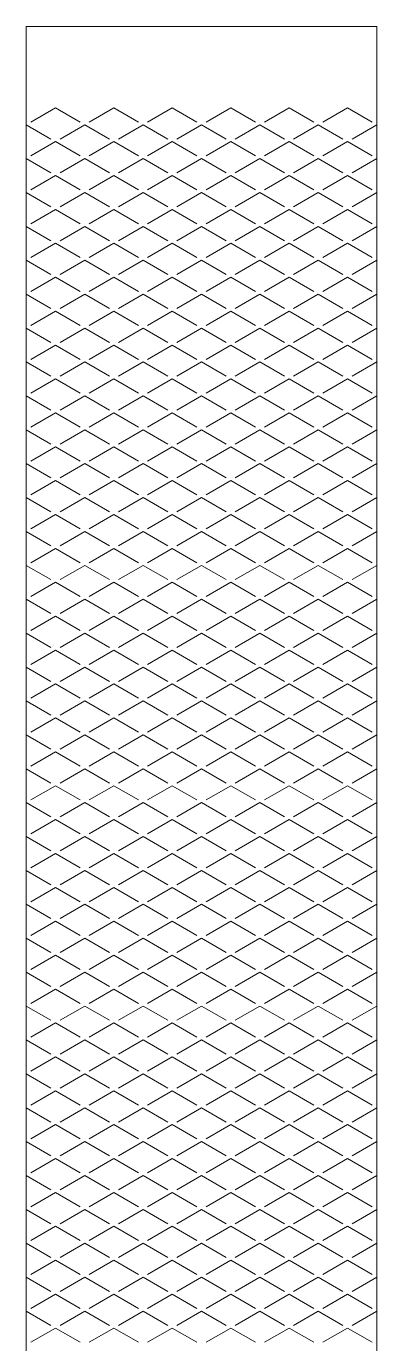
# Model space of a CAD drawing. Header units: metres. Extents: x 0 to 22, y 0 to 162.
# Drawn here: x 0 to 21.5, y 81.1 to 162 of the extents above; entities that cross this region are included whole.
import ezdxf

# ---------------------------------------------------------------- set-up
doc = ezdxf.new("R2010")
doc.units = ezdxf.units.M
doc.layers.add('TOP', color=1, linetype='Continuous', lineweight=0)

msp = doc.modelspace()

# ---------------------------------------------------------------- linework, layer by layer
at = {"layer": 'TOP'}
for p, q in [((0.28, 156.121), (1.795, 157)), ((1.795, 157), (3.31, 156.121)), ((3.87, 156.121), (5.385, 157)), ((5.385, 157), (6.9, 156.121)), ((7.46, 156.121), (8.975, 157)), ((8.975, 157), (10.49, 156.121)), ((11.05, 156.121), (12.565, 157)), ((12.565, 157), (14.08, 156.121)), ((14.64, 156.121), (16.155, 157)), ((16.155, 157), (17.67, 156.121)), ((18.23, 156.121), (19.745, 157)), ((19.745, 157), (21.26, 156.121)), ((0, 155.959), (1.515, 155.079)), ((2.075, 155.079), (3.59, 155.959)), ((3.59, 155.959), (5.105, 155.079)), ((5.665, 155.079), (7.18, 155.959)), ((7.18, 155.959), (8.695, 155.079)), ((9.255, 155.079), (10.77, 155.959)), ((10.77, 155.959), (12.285, 155.079)), ((12.845, 155.079), (14.36, 155.959)), ((14.36, 155.959), (15.875, 155.079)), ((16.435, 155.079), (17.95, 155.959)), ((17.95, 155.959), (19.465, 155.079)), ((20.025, 155.079), (21.54, 155.959)), ((0.28, 154.038), (1.795, 154.918)), ((1.795, 154.918), (3.31, 154.038)), ((3.87, 154.038), (5.385, 154.918)), ((5.385, 154.918), (6.9, 154.038)), ((7.46, 154.038), (8.975, 154.918)), ((8.975, 154.918), (10.49, 154.038)), ((11.05, 154.038), (12.565, 154.918)), ((12.565, 154.918), (14.08, 154.038)), ((14.64, 154.038), (16.155, 154.918)), ((16.155, 154.918), (17.67, 154.038)), ((18.23, 154.038), (19.745, 154.918)), ((19.745, 154.918), (21.26, 154.038)), ((0, 153.877), (1.515, 152.997)), ((2.075, 152.997), (3.59, 153.877)), ((3.59, 153.877), (5.105, 152.997)), ((5.665, 152.997), (7.18, 153.877)), ((7.18, 153.877), (8.695, 152.997)), ((9.255, 152.997), (10.77, 153.877)), ((10.77, 153.877), (12.285, 152.997)), ((12.845, 152.997), (14.36, 153.877)), ((14.36, 153.877), (15.875, 152.997)), ((16.435, 152.997), (17.95, 153.877)), ((17.95, 153.877), (19.465, 152.997)), ((20.025, 152.997), (21.54, 153.877)), ((0.28, 151.956), (1.795, 152.836)), ((1.795, 152.836), (3.31, 151.956)), ((3.87, 151.956), (5.385, 152.836)), ((5.385, 152.836), (6.9, 151.956)), ((7.46, 151.956), (8.975, 152.836)), ((8.975, 152.836), (10.49, 151.956)), ((11.05, 151.956), (12.565, 152.836)), ((12.565, 152.836), (14.08, 151.956)), ((14.64, 151.956), (16.155, 152.836)), ((16.155, 152.836), (17.67, 151.956)), ((18.23, 151.956), (19.745, 152.836)), ((19.745, 152.836), (21.26, 151.956)), ((0, 151.795), (1.515, 150.915)), ((2.075, 150.915), (3.59, 151.795)), ((3.59, 151.795), (5.105, 150.915)), ((5.665, 150.915), (7.18, 151.795)), ((7.18, 151.795), (8.695, 150.915)), ((9.255, 150.915), (10.77, 151.795)), ((10.77, 151.795), (12.285, 150.915)), ((12.845, 150.915), (14.36, 151.795)), ((14.36, 151.795), (15.875, 150.915)), ((16.435, 150.915), (17.95, 151.795)), ((17.95, 151.795), (19.465, 150.915)), ((20.025, 150.915), (21.54, 151.795)), ((0.28, 149.874), (1.795, 150.753)), ((1.795, 150.753), (3.31, 149.874)), ((3.87, 149.874), (5.385, 150.753)), ((5.385, 150.753), (6.9, 149.874)), ((7.46, 149.874), (8.975, 150.753)), ((8.975, 150.753), (10.49, 149.874)), ((11.05, 149.874), (12.565, 150.753)), ((12.565, 150.753), (14.08, 149.874)), ((14.64, 149.874), (16.155, 150.753)), ((16.155, 150.753), (17.67, 149.874)), ((18.23, 149.874), (19.745, 150.753)), ((19.745, 150.753), (21.26, 149.874)), ((0, 149.712), (1.515, 148.833)), ((2.075, 148.833), (3.59, 149.712)), ((3.59, 149.712), (5.105, 148.833)), ((5.665, 148.833), (7.18, 149.712)), ((7.18, 149.712), (8.695, 148.833)), ((9.255, 148.833), (10.77, 149.712)), ((10.77, 149.712), (12.285, 148.833)), ((12.845, 148.833), (14.36, 149.712)), ((14.36, 149.712), (15.875, 148.833)), ((16.435, 148.833), (17.95, 149.712)), ((17.95, 149.712), (19.465, 148.833)), ((20.025, 148.833), (21.54, 149.712)), ((0.28, 147.792), (1.795, 148.671)), ((1.795, 148.671), (3.31, 147.792)), ((3.87, 147.792), (5.385, 148.671)), ((5.385, 148.671), (6.9, 147.792)), ((7.46, 147.792), (8.975, 148.671)), ((8.975, 148.671), (10.49, 147.792)), ((11.05, 147.792), (12.565, 148.671)), ((12.565, 148.671), (14.08, 147.792)), ((14.64, 147.792), (16.155, 148.671)), ((16.155, 148.671), (17.67, 147.792)), ((18.23, 147.792), (19.745, 148.671)), ((19.745, 148.671), (21.26, 147.792)), ((0, 147.63), (1.515, 146.751)), ((2.075, 146.751), (3.59, 147.63)), ((3.59, 147.63), (5.105, 146.751)), ((5.665, 146.751), (7.18, 147.63)), ((7.18, 147.63), (8.695, 146.751)), ((9.255, 146.751), (10.77, 147.63)), ((10.77, 147.63), (12.285, 146.751)), ((12.845, 146.751), (14.36, 147.63)), ((14.36, 147.63), (15.875, 146.751)), ((16.435, 146.751), (17.95, 147.63)), ((17.95, 147.63), (19.465, 146.751)), ((20.025, 146.751), (21.54, 147.63)), ((0.28, 145.71), (1.795, 146.589)), ((1.795, 146.589), (3.31, 145.71)), ((3.87, 145.71), (5.385, 146.589)), ((5.385, 146.589), (6.9, 145.71)), ((7.46, 145.71), (8.975, 146.589)), ((8.975, 146.589), (10.49, 145.71)), ((11.05, 145.71), (12.565, 146.589)), ((12.565, 146.589), (14.08, 145.71)), ((14.64, 145.71), (16.155, 146.589)), ((16.155, 146.589), (17.67, 145.71)), ((18.23, 145.71), (19.745, 146.589)), ((19.745, 146.589), (21.26, 145.71)), ((0, 145.548), (1.515, 144.669)), ((2.075, 144.669), (3.59, 145.548)), ((3.59, 145.548), (5.105, 144.669)), ((5.665, 144.669), (7.18, 145.548)), ((7.18, 145.548), (8.695, 144.669)), ((9.255, 144.669), (10.77, 145.548)), ((10.77, 145.548), (12.285, 144.669)), ((12.845, 144.669), (14.36, 145.548)), ((14.36, 145.548), (15.875, 144.669)), ((16.435, 144.669), (17.95, 145.548)), ((17.95, 145.548), (19.465, 144.669)), ((20.025, 144.669), (21.54, 145.548)), ((0.28, 143.627), (1.795, 144.507)), ((1.795, 144.507), (3.31, 143.627)), ((3.87, 143.627), (5.385, 144.507)), ((5.385, 144.507), (6.9, 143.627)), ((7.46, 143.627), (8.975, 144.507)), ((8.975, 144.507), (10.49, 143.627)), ((11.05, 143.627), (12.565, 144.507)), ((12.565, 144.507), (14.08, 143.627)), ((14.64, 143.627), (16.155, 144.507)), ((16.155, 144.507), (17.67, 143.627)), ((18.23, 143.627), (19.745, 144.507)), ((19.745, 144.507), (21.26, 143.627)), ((0, 143.466), (1.515, 142.586)), ((2.075, 142.586), (3.59, 143.466)), ((3.59, 143.466), (5.105, 142.586)), ((5.665, 142.586), (7.18, 143.466)), ((7.18, 143.466), (8.695, 142.586)), ((9.255, 142.586), (10.77, 143.466)), ((10.77, 143.466), (12.285, 142.586)), ((12.845, 142.586), (14.36, 143.466)), ((14.36, 143.466), (15.875, 142.586)), ((16.435, 142.586), (17.95, 143.466)), ((17.95, 143.466), (19.465, 142.586)), ((20.025, 142.586), (21.54, 143.466)), ((0.28, 141.545), (1.795, 142.425)), ((1.795, 142.425), (3.31, 141.545)), ((3.87, 141.545), (5.385, 142.425)), ((5.385, 142.425), (6.9, 141.545)), ((7.46, 141.545), (8.975, 142.425)), ((8.975, 142.425), (10.49, 141.545)), ((11.05, 141.545), (12.565, 142.425)), ((12.565, 142.425), (14.08, 141.545)), ((14.64, 141.545), (16.155, 142.425)), ((16.155, 142.425), (17.67, 141.545)), ((18.23, 141.545), (19.745, 142.425)), ((19.745, 142.425), (21.26, 141.545)), ((0, 141.384), (1.515, 140.504)), ((2.075, 140.504), (3.59, 141.384)), ((3.59, 141.384), (5.105, 140.504)), ((5.665, 140.504), (7.18, 141.384)), ((7.18, 141.384), (8.695, 140.504)), ((9.255, 140.504), (10.77, 141.384)), ((10.77, 141.384), (12.285, 140.504)), ((12.845, 140.504), (14.36, 141.384)), ((14.36, 141.384), (15.875, 140.504)), ((16.435, 140.504), (17.95, 141.384)), ((17.95, 141.384), (19.465, 140.504)), ((20.025, 140.504), (21.54, 141.384)), ((0.28, 139.463), (1.795, 140.342)), ((1.795, 140.342), (3.31, 139.463)), ((3.87, 139.463), (5.385, 140.342)), ((5.385, 140.342), (6.9, 139.463)), ((7.46, 139.463), (8.975, 140.342)), ((8.975, 140.342), (10.49, 139.463)), ((11.05, 139.463), (12.565, 140.342)), ((12.565, 140.342), (14.08, 139.463)), ((14.64, 139.463), (16.155, 140.342)), ((16.155, 140.342), (17.67, 139.463)), ((18.23, 139.463), (19.745, 140.342)), ((19.745, 140.342), (21.26, 139.463)), ((0, 139.301), (1.515, 138.422)), ((2.075, 138.422), (3.59, 139.301)), ((3.59, 139.301), (5.105, 138.422)), ((5.665, 138.422), (7.18, 139.301)), ((7.18, 139.301), (8.695, 138.422)), ((9.255, 138.422), (10.77, 139.301)), ((10.77, 139.301), (12.285, 138.422)), ((12.845, 138.422), (14.36, 139.301)), ((14.36, 139.301), (15.875, 138.422)), ((16.435, 138.422), (17.95, 139.301)), ((17.95, 139.301), (19.465, 138.422)), ((20.025, 138.422), (21.54, 139.301)), ((0.28, 137.381), (1.795, 138.26)), ((1.795, 138.26), (3.31, 137.381)), ((3.87, 137.381), (5.385, 138.26)), ((5.385, 138.26), (6.9, 137.381)), ((7.46, 137.381), (8.975, 138.26)), ((8.975, 138.26), (10.49, 137.381)), ((11.05, 137.381), (12.565, 138.26)), ((12.565, 138.26), (14.08, 137.381)), ((14.64, 137.381), (16.155, 138.26)), ((16.155, 138.26), (17.67, 137.381)), ((18.23, 137.381), (19.745, 138.26)), ((19.745, 138.26), (21.26, 137.381)), ((0, 137.219), (1.515, 136.34)), ((2.075, 136.34), (3.59, 137.219)), ((3.59, 137.219), (5.105, 136.34)), ((5.665, 136.34), (7.18, 137.219)), ((7.18, 137.219), (8.695, 136.34)), ((9.255, 136.34), (10.77, 137.219)), ((10.77, 137.219), (12.285, 136.34)), ((12.845, 136.34), (14.36, 137.219)), ((14.36, 137.219), (15.875, 136.34)), ((16.435, 136.34), (17.95, 137.219)), ((17.95, 137.219), (19.465, 136.34)), ((20.025, 136.34), (21.54, 137.219)), ((0.28, 135.299), (1.795, 136.178)), ((1.795, 136.178), (3.31, 135.299)), ((3.87, 135.299), (5.385, 136.178)), ((5.385, 136.178), (6.9, 135.299)), ((7.46, 135.299), (8.975, 136.178)), ((8.975, 136.178), (10.49, 135.299)), ((11.05, 135.299), (12.565, 136.178)), ((12.565, 136.178), (14.08, 135.299)), ((14.64, 135.299), (16.155, 136.178)), ((16.155, 136.178), (17.67, 135.299)), ((18.23, 135.299), (19.745, 136.178)), ((19.745, 136.178), (21.26, 135.299)), ((0, 135.137), (1.515, 134.258)), ((2.075, 134.258), (3.59, 135.137)), ((3.59, 135.137), (5.105, 134.258)), ((5.665, 134.258), (7.18, 135.137)), ((7.18, 135.137), (8.695, 134.258)), ((9.255, 134.258), (10.77, 135.137)), ((10.77, 135.137), (12.285, 134.258)), ((12.845, 134.258), (14.36, 135.137)), ((14.36, 135.137), (15.875, 134.258)), ((16.435, 134.258), (17.95, 135.137)), ((17.95, 135.137), (19.465, 134.258)), ((20.025, 134.258), (21.54, 135.137)), ((0.28, 133.216), (1.795, 134.096)), ((1.795, 134.096), (3.31, 133.216)), ((3.87, 133.216), (5.385, 134.096)), ((5.385, 134.096), (6.9, 133.216)), ((7.46, 133.216), (8.975, 134.096)), ((8.975, 134.096), (10.49, 133.216)), ((11.05, 133.216), (12.565, 134.096)), ((12.565, 134.096), (14.08, 133.216)), ((14.64, 133.216), (16.155, 134.096)), ((16.155, 134.096), (17.67, 133.216)), ((18.23, 133.216), (19.745, 134.096)), ((19.745, 134.096), (21.26, 133.216)), ((0, 133.055), (1.515, 132.175)), ((2.075, 132.175), (3.59, 133.055)), ((3.59, 133.055), (5.105, 132.175)), ((5.665, 132.175), (7.18, 133.055)), ((7.18, 133.055), (8.695, 132.175)), ((9.255, 132.175), (10.77, 133.055)), ((10.77, 133.055), (12.285, 132.175)), ((12.845, 132.175), (14.36, 133.055)), ((14.36, 133.055), (15.875, 132.175)), ((16.435, 132.175), (17.95, 133.055)), ((17.95, 133.055), (19.465, 132.175)), ((20.025, 132.175), (21.54, 133.055)), ((0.28, 131.134), (1.795, 132.014)), ((1.795, 132.014), (3.31, 131.134)), ((3.87, 131.134), (5.385, 132.014)), ((5.385, 132.014), (6.9, 131.134)), ((7.46, 131.134), (8.975, 132.014)), ((8.975, 132.014), (10.49, 131.134)), ((11.05, 131.134), (12.565, 132.014)), ((12.565, 132.014), (14.08, 131.134)), ((14.64, 131.134), (16.155, 132.014)), ((16.155, 132.014), (17.67, 131.134)), ((18.23, 131.134), (19.745, 132.014)), ((19.745, 132.014), (21.26, 131.134)), ((0, 130.973), (1.515, 130.093)), ((2.075, 130.093), (3.59, 130.973)), ((3.59, 130.973), (5.105, 130.093)), ((5.665, 130.093), (7.18, 130.973)), ((7.18, 130.973), (8.695, 130.093)), ((9.255, 130.093), (10.77, 130.973)), ((10.77, 130.973), (12.285, 130.093)), ((12.845, 130.093), (14.36, 130.973)), ((14.36, 130.973), (15.875, 130.093)), ((16.435, 130.093), (17.95, 130.973)), ((17.95, 130.973), (19.465, 130.093)), ((20.025, 130.093), (21.54, 130.973)), ((0.28, 129.052), (1.795, 129.932)), ((1.795, 129.932), (3.31, 129.052)), ((3.87, 129.052), (5.385, 129.932)), ((5.385, 129.932), (6.9, 129.052)), ((7.46, 129.052), (8.975, 129.932)), ((8.975, 129.932), (10.49, 129.052)), ((11.05, 129.052), (12.565, 129.932)), ((12.565, 129.932), (14.08, 129.052)), ((14.64, 129.052), (16.155, 129.932)), ((16.155, 129.932), (17.67, 129.052)), ((18.23, 129.052), (19.745, 129.932)), ((19.745, 129.932), (21.26, 129.052)), ((0, 128.89), (1.515, 128.011)), ((2.075, 128.011), (3.59, 128.89)), ((3.59, 128.89), (5.105, 128.011)), ((5.665, 128.011), (7.18, 128.89)), ((7.18, 128.89), (8.695, 128.011)), ((9.255, 128.011), (10.77, 128.89)), ((10.77, 128.89), (12.285, 128.011)), ((12.845, 128.011), (14.36, 128.89)), ((14.36, 128.89), (15.875, 128.011)), ((16.435, 128.011), (17.95, 128.89)), ((17.95, 128.89), (19.465, 128.011)), ((20.025, 128.011), (21.54, 128.89)), ((0.28, 126.97), (1.795, 127.849)), ((1.795, 127.849), (3.31, 126.97)), ((3.87, 126.97), (5.385, 127.849)), ((5.385, 127.849), (6.9, 126.97)), ((7.46, 126.97), (8.975, 127.849)), ((8.975, 127.849), (10.49, 126.97)), ((11.05, 126.97), (12.565, 127.849)), ((12.565, 127.849), (14.08, 126.97)), ((14.64, 126.97), (16.155, 127.849)), ((16.155, 127.849), (17.67, 126.97)), ((18.23, 126.97), (19.745, 127.849)), ((19.745, 127.849), (21.26, 126.97)), ((0, 126.808), (1.515, 125.929)), ((2.075, 125.929), (3.59, 126.808)), ((3.59, 126.808), (5.105, 125.929)), ((5.665, 125.929), (7.18, 126.808)), ((7.18, 126.808), (8.695, 125.929)), ((9.255, 125.929), (10.77, 126.808)), ((10.77, 126.808), (12.285, 125.929)), ((12.845, 125.929), (14.36, 126.808)), ((14.36, 126.808), (15.875, 125.929)), ((16.435, 125.929), (17.95, 126.808)), ((17.95, 126.808), (19.465, 125.929)), ((20.025, 125.929), (21.54, 126.808)), ((0.28, 124.888), (1.795, 125.767)), ((1.795, 125.767), (3.31, 124.888)), ((3.87, 124.888), (5.385, 125.767)), ((5.385, 125.767), (6.9, 124.888)), ((7.46, 124.888), (8.975, 125.767)), ((8.975, 125.767), (10.49, 124.888)), ((11.05, 124.888), (12.565, 125.767)), ((12.565, 125.767), (14.08, 124.888)), ((14.64, 124.888), (16.155, 125.767)), ((16.155, 125.767), (17.67, 124.888)), ((18.23, 124.888), (19.745, 125.767)), ((19.745, 125.767), (21.26, 124.888)), ((0, 124.726), (1.515, 123.847)), ((2.075, 123.847), (3.59, 124.726)), ((3.59, 124.726), (5.105, 123.847)), ((5.665, 123.847), (7.18, 124.726)), ((7.18, 124.726), (8.695, 123.847)), ((9.255, 123.847), (10.77, 124.726)), ((10.77, 124.726), (12.285, 123.847)), ((12.845, 123.847), (14.36, 124.726)), ((14.36, 124.726), (15.875, 123.847)), ((16.435, 123.847), (17.95, 124.726)), ((17.95, 124.726), (19.465, 123.847)), ((20.025, 123.847), (21.54, 124.726)), ((0.28, 122.806), (1.795, 123.685)), ((1.795, 123.685), (3.31, 122.806)), ((3.87, 122.806), (5.385, 123.685)), ((5.385, 123.685), (6.9, 122.806)), ((7.46, 122.806), (8.975, 123.685)), ((8.975, 123.685), (10.49, 122.806)), ((11.05, 122.806), (12.565, 123.685)), ((12.565, 123.685), (14.08, 122.806)), ((14.64, 122.806), (16.155, 123.685)), ((16.155, 123.685), (17.67, 122.806)), ((18.23, 122.806), (19.745, 123.685)), ((19.745, 123.685), (21.26, 122.806)), ((0, 122.644), (1.515, 121.764)), ((2.075, 121.764), (3.59, 122.644)), ((3.59, 122.644), (5.105, 121.764)), ((5.665, 121.764), (7.18, 122.644)), ((7.18, 122.644), (8.695, 121.764)), ((9.255, 121.764), (10.77, 122.644)), ((10.77, 122.644), (12.285, 121.764)), ((12.845, 121.764), (14.36, 122.644)), ((14.36, 122.644), (15.875, 121.764)), ((16.435, 121.764), (17.95, 122.644)), ((17.95, 122.644), (19.465, 121.764)), ((20.025, 121.764), (21.54, 122.644)), ((0.28, 120.723), (1.795, 121.603)), ((1.795, 121.603), (3.31, 120.723)), ((3.87, 120.723), (5.385, 121.603)), ((5.385, 121.603), (6.9, 120.723)), ((7.46, 120.723), (8.975, 121.603)), ((8.975, 121.603), (10.49, 120.723)), ((11.05, 120.723), (12.565, 121.603)), ((12.565, 121.603), (14.08, 120.723)), ((14.64, 120.723), (16.155, 121.603)), ((16.155, 121.603), (17.67, 120.723)), ((18.23, 120.723), (19.745, 121.603)), ((19.745, 121.603), (21.26, 120.723)), ((0, 120.562), (1.515, 119.682)), ((2.075, 119.682), (3.59, 120.562)), ((3.59, 120.562), (5.105, 119.682)), ((5.665, 119.682), (7.18, 120.562)), ((7.18, 120.562), (8.695, 119.682)), ((9.255, 119.682), (10.77, 120.562)), ((10.77, 120.562), (12.285, 119.682)), ((12.845, 119.682), (14.36, 120.562)), ((14.36, 120.562), (15.875, 119.682)), ((16.435, 119.682), (17.95, 120.562)), ((17.95, 120.562), (19.465, 119.682)), ((20.025, 119.682), (21.54, 120.562)), ((0.28, 118.641), (1.795, 119.521)), ((1.795, 119.521), (3.31, 118.641)), ((3.87, 118.641), (5.385, 119.521)), ((5.385, 119.521), (6.9, 118.641)), ((7.46, 118.641), (8.975, 119.521)), ((8.975, 119.521), (10.49, 118.641)), ((11.05, 118.641), (12.565, 119.521)), ((12.565, 119.521), (14.08, 118.641)), ((14.64, 118.641), (16.155, 119.521)), ((16.155, 119.521), (17.67, 118.641)), ((18.23, 118.641), (19.745, 119.521)), ((19.745, 119.521), (21.26, 118.641)), ((0, 118.479), (1.515, 117.6)), ((2.075, 117.6), (3.59, 118.479)), ((3.59, 118.479), (5.105, 117.6)), ((5.665, 117.6), (7.18, 118.479)), ((7.18, 118.479), (8.695, 117.6)), ((9.255, 117.6), (10.77, 118.479)), ((10.77, 118.479), (12.285, 117.6)), ((12.845, 117.6), (14.36, 118.479)), ((14.36, 118.479), (15.875, 117.6)), ((16.435, 117.6), (17.95, 118.479)), ((17.95, 118.479), (19.465, 117.6)), ((20.025, 117.6), (21.54, 118.479)), ((0.28, 116.559), (1.795, 117.438)), ((1.795, 117.438), (3.31, 116.559)), ((3.87, 116.559), (5.385, 117.438)), ((5.385, 117.438), (6.9, 116.559)), ((7.46, 116.559), (8.975, 117.438)), ((8.975, 117.438), (10.49, 116.559)), ((11.05, 116.559), (12.565, 117.438)), ((12.565, 117.438), (14.08, 116.559)), ((14.64, 116.559), (16.155, 117.438)), ((16.155, 117.438), (17.67, 116.559)), ((18.23, 116.559), (19.745, 117.438)), ((19.745, 117.438), (21.26, 116.559)), ((0, 116.397), (1.515, 115.518)), ((2.075, 115.518), (3.59, 116.397)), ((3.59, 116.397), (5.105, 115.518)), ((5.665, 115.518), (7.18, 116.397)), ((7.18, 116.397), (8.695, 115.518)), ((9.255, 115.518), (10.77, 116.397)), ((10.77, 116.397), (12.285, 115.518)), ((12.845, 115.518), (14.36, 116.397)), ((14.36, 116.397), (15.875, 115.518)), ((16.435, 115.518), (17.95, 116.397)), ((17.95, 116.397), (19.465, 115.518)), ((20.025, 115.518), (21.54, 116.397)), ((0.28, 114.477), (1.795, 115.356)), ((1.795, 115.356), (3.31, 114.477)), ((3.87, 114.477), (5.385, 115.356)), ((5.385, 115.356), (6.9, 114.477)), ((7.46, 114.477), (8.975, 115.356)), ((8.975, 115.356), (10.49, 114.477)), ((11.05, 114.477), (12.565, 115.356)), ((12.565, 115.356), (14.08, 114.477)), ((14.64, 114.477), (16.155, 115.356)), ((16.155, 115.356), (17.67, 114.477)), ((18.23, 114.477), (19.745, 115.356)), ((19.745, 115.356), (21.26, 114.477)), ((0, 114.315), (1.515, 113.436)), ((2.075, 113.436), (3.59, 114.315)), ((3.59, 114.315), (5.105, 113.436)), ((5.665, 113.436), (7.18, 114.315)), ((7.18, 114.315), (8.695, 113.436)), ((9.255, 113.436), (10.77, 114.315)), ((10.77, 114.315), (12.285, 113.436)), ((12.845, 113.436), (14.36, 114.315)), ((14.36, 114.315), (15.875, 113.436)), ((16.435, 113.436), (17.95, 114.315)), ((17.95, 114.315), (19.465, 113.436)), ((20.025, 113.436), (21.54, 114.315)), ((0.28, 112.395), (1.795, 113.274)), ((1.795, 113.274), (3.31, 112.395)), ((3.87, 112.395), (5.385, 113.274)), ((5.385, 113.274), (6.9, 112.395)), ((7.46, 112.395), (8.975, 113.274)), ((8.975, 113.274), (10.49, 112.395)), ((11.05, 112.395), (12.565, 113.274)), ((12.565, 113.274), (14.08, 112.395)), ((14.64, 112.395), (16.155, 113.274)), ((16.155, 113.274), (17.67, 112.395)), ((18.23, 112.395), (19.745, 113.274)), ((19.745, 113.274), (21.26, 112.395)), ((0, 112.233), (1.515, 111.353)), ((2.075, 111.353), (3.59, 112.233)), ((3.59, 112.233), (5.105, 111.353)), ((5.665, 111.353), (7.18, 112.233)), ((7.18, 112.233), (8.695, 111.353)), ((9.255, 111.353), (10.77, 112.233)), ((10.77, 112.233), (12.285, 111.353)), ((12.845, 111.353), (14.36, 112.233)), ((14.36, 112.233), (15.875, 111.353)), ((16.435, 111.353), (17.95, 112.233)), ((17.95, 112.233), (19.465, 111.353)), ((20.025, 111.353), (21.54, 112.233)), ((0.28, 110.312), (1.795, 111.192)), ((1.795, 111.192), (3.31, 110.312)), ((3.87, 110.312), (5.385, 111.192)), ((5.385, 111.192), (6.9, 110.312)), ((7.46, 110.312), (8.975, 111.192)), ((8.975, 111.192), (10.49, 110.312)), ((11.05, 110.312), (12.565, 111.192)), ((12.565, 111.192), (14.08, 110.312)), ((14.64, 110.312), (16.155, 111.192)), ((16.155, 111.192), (17.67, 110.312)), ((18.23, 110.312), (19.745, 111.192)), ((19.745, 111.192), (21.26, 110.312)), ((0, 110.151), (1.515, 109.271)), ((2.075, 109.271), (3.59, 110.151)), ((3.59, 110.151), (5.105, 109.271)), ((5.665, 109.271), (7.18, 110.151)), ((7.18, 110.151), (8.695, 109.271)), ((9.255, 109.271), (10.77, 110.151)), ((10.77, 110.151), (12.285, 109.271)), ((12.845, 109.271), (14.36, 110.151)), ((14.36, 110.151), (15.875, 109.271)), ((16.435, 109.271), (17.95, 110.151)), ((17.95, 110.151), (19.465, 109.271)), ((20.025, 109.271), (21.54, 110.151)), ((0.28, 108.23), (1.795, 109.11)), ((1.795, 109.11), (3.31, 108.23)), ((3.87, 108.23), (5.385, 109.11)), ((5.385, 109.11), (6.9, 108.23)), ((7.46, 108.23), (8.975, 109.11)), ((8.975, 109.11), (10.49, 108.23)), ((11.05, 108.23), (12.565, 109.11)), ((12.565, 109.11), (14.08, 108.23)), ((14.64, 108.23), (16.155, 109.11)), ((16.155, 109.11), (17.67, 108.23)), ((18.23, 108.23), (19.745, 109.11)), ((19.745, 109.11), (21.26, 108.23)), ((0, 108.068), (1.515, 107.189)), ((2.075, 107.189), (3.59, 108.068)), ((3.59, 108.068), (5.105, 107.189)), ((5.665, 107.189), (7.18, 108.068)), ((7.18, 108.068), (8.695, 107.189)), ((9.255, 107.189), (10.77, 108.068)), ((10.77, 108.068), (12.285, 107.189)), ((12.845, 107.189), (14.36, 108.068)), ((14.36, 108.068), (15.875, 107.189)), ((16.435, 107.189), (17.95, 108.068)), ((17.95, 108.068), (19.465, 107.189)), ((20.025, 107.189), (21.54, 108.068)), ((0.28, 106.148), (1.795, 107.027)), ((1.795, 107.027), (3.31, 106.148)), ((3.87, 106.148), (5.385, 107.027)), ((5.385, 107.027), (6.9, 106.148)), ((7.46, 106.148), (8.975, 107.027)), ((8.975, 107.027), (10.49, 106.148)), ((11.05, 106.148), (12.565, 107.027)), ((12.565, 107.027), (14.08, 106.148)), ((14.64, 106.148), (16.155, 107.027)), ((16.155, 107.027), (17.67, 106.148)), ((18.23, 106.148), (19.745, 107.027)), ((19.745, 107.027), (21.26, 106.148)), ((0, 105.986), (1.515, 105.107)), ((2.075, 105.107), (3.59, 105.986)), ((3.59, 105.986), (5.105, 105.107)), ((5.665, 105.107), (7.18, 105.986)), ((7.18, 105.986), (8.695, 105.107)), ((9.255, 105.107), (10.77, 105.986)), ((10.77, 105.986), (12.285, 105.107)), ((12.845, 105.107), (14.36, 105.986)), ((14.36, 105.986), (15.875, 105.107)), ((16.435, 105.107), (17.95, 105.986)), ((17.95, 105.986), (19.465, 105.107)), ((20.025, 105.107), (21.54, 105.986)), ((0.28, 104.066), (1.795, 104.945)), ((1.795, 104.945), (3.31, 104.066)), ((3.87, 104.066), (5.385, 104.945)), ((5.385, 104.945), (6.9, 104.066)), ((7.46, 104.066), (8.975, 104.945)), ((8.975, 104.945), (10.49, 104.066)), ((11.05, 104.066), (12.565, 104.945)), ((12.565, 104.945), (14.08, 104.066)), ((14.64, 104.066), (16.155, 104.945)), ((16.155, 104.945), (17.67, 104.066)), ((18.23, 104.066), (19.745, 104.945)), ((19.745, 104.945), (21.26, 104.066)), ((0, 103.904), (1.515, 103.025)), ((2.075, 103.025), (3.59, 103.904)), ((3.59, 103.904), (5.105, 103.025)), ((5.665, 103.025), (7.18, 103.904)), ((7.18, 103.904), (8.695, 103.025)), ((9.255, 103.025), (10.77, 103.904)), ((10.77, 103.904), (12.285, 103.025)), ((12.845, 103.025), (14.36, 103.904)), ((14.36, 103.904), (15.875, 103.025)), ((16.435, 103.025), (17.95, 103.904)), ((17.95, 103.904), (19.465, 103.025)), ((20.025, 103.025), (21.54, 103.904)), ((0.28, 101.984), (1.795, 102.863)), ((1.795, 102.863), (3.31, 101.984)), ((3.87, 101.984), (5.385, 102.863)), ((5.385, 102.863), (6.9, 101.984)), ((7.46, 101.984), (8.975, 102.863)), ((8.975, 102.863), (10.49, 101.984)), ((11.05, 101.984), (12.565, 102.863)), ((12.565, 102.863), (14.08, 101.984)), ((14.64, 101.984), (16.155, 102.863)), ((16.155, 102.863), (17.67, 101.984)), ((18.23, 101.984), (19.745, 102.863)), ((19.745, 102.863), (21.26, 101.984)), ((0, 101.822), (1.515, 100.942)), ((2.075, 100.942), (3.59, 101.822)), ((3.59, 101.822), (5.105, 100.942)), ((5.665, 100.942), (7.18, 101.822)), ((7.18, 101.822), (8.695, 100.942)), ((9.255, 100.942), (10.77, 101.822)), ((10.77, 101.822), (12.285, 100.942)), ((12.845, 100.942), (14.36, 101.822)), ((14.36, 101.822), (15.875, 100.942)), ((16.435, 100.942), (17.95, 101.822)), ((17.95, 101.822), (19.465, 100.942)), ((20.025, 100.942), (21.54, 101.822)), ((0.28, 99.901), (1.795, 100.781)), ((1.795, 100.781), (3.31, 99.901)), ((3.87, 99.901), (5.385, 100.781)), ((5.385, 100.781), (6.9, 99.901)), ((7.46, 99.901), (8.975, 100.781)), ((8.975, 100.781), (10.49, 99.901)), ((11.05, 99.901), (12.565, 100.781)), ((12.565, 100.781), (14.08, 99.901)), ((14.64, 99.901), (16.155, 100.781)), ((16.155, 100.781), (17.67, 99.901)), ((18.23, 99.901), (19.745, 100.781)), ((19.745, 100.781), (21.26, 99.901)), ((0, 99.74), (1.515, 98.86)), ((2.075, 98.86), (3.59, 99.74)), ((3.59, 99.74), (5.105, 98.86)), ((5.665, 98.86), (7.18, 99.74)), ((7.18, 99.74), (8.695, 98.86)), ((9.255, 98.86), (10.77, 99.74)), ((10.77, 99.74), (12.285, 98.86)), ((12.845, 98.86), (14.36, 99.74)), ((14.36, 99.74), (15.875, 98.86)), ((16.435, 98.86), (17.95, 99.74)), ((17.95, 99.74), (19.465, 98.86)), ((20.025, 98.86), (21.54, 99.74)), ((0.28, 97.819), (1.795, 98.699)), ((1.795, 98.699), (3.31, 97.819)), ((3.87, 97.819), (5.385, 98.699)), ((5.385, 98.699), (6.9, 97.819)), ((7.46, 97.819), (8.975, 98.699)), ((8.975, 98.699), (10.49, 97.819)), ((11.05, 97.819), (12.565, 98.699)), ((12.565, 98.699), (14.08, 97.819)), ((14.64, 97.819), (16.155, 98.699)), ((16.155, 98.699), (17.67, 97.819)), ((18.23, 97.819), (19.745, 98.699)), ((19.745, 98.699), (21.26, 97.819)), ((0, 97.658), (1.515, 96.778)), ((2.075, 96.778), (3.59, 97.658)), ((3.59, 97.658), (5.105, 96.778)), ((5.665, 96.778), (7.18, 97.658)), ((7.18, 97.658), (8.695, 96.778)), ((9.255, 96.778), (10.77, 97.658)), ((10.77, 97.658), (12.285, 96.778)), ((12.845, 96.778), (14.36, 97.658)), ((14.36, 97.658), (15.875, 96.778)), ((16.435, 96.778), (17.95, 97.658)), ((17.95, 97.658), (19.465, 96.778)), ((20.025, 96.778), (21.54, 97.658)), ((0.28, 95.737), (1.795, 96.616)), ((1.795, 96.616), (3.31, 95.737)), ((3.87, 95.737), (5.385, 96.616)), ((5.385, 96.616), (6.9, 95.737)), ((7.46, 95.737), (8.975, 96.616)), ((8.975, 96.616), (10.49, 95.737)), ((11.05, 95.737), (12.565, 96.616)), ((12.565, 96.616), (14.08, 95.737)), ((14.64, 95.737), (16.155, 96.616)), ((16.155, 96.616), (17.67, 95.737)), ((18.23, 95.737), (19.745, 96.616)), ((19.745, 96.616), (21.26, 95.737)), ((0, 95.575), (1.515, 94.696)), ((2.075, 94.696), (3.59, 95.575)), ((3.59, 95.575), (5.105, 94.696)), ((5.665, 94.696), (7.18, 95.575)), ((7.18, 95.575), (8.695, 94.696)), ((9.255, 94.696), (10.77, 95.575)), ((10.77, 95.575), (12.285, 94.696)), ((12.845, 94.696), (14.36, 95.575)), ((14.36, 95.575), (15.875, 94.696)), ((16.435, 94.696), (17.95, 95.575)), ((17.95, 95.575), (19.465, 94.696)), ((20.025, 94.696), (21.54, 95.575)), ((0.28, 93.655), (1.795, 94.534)), ((1.795, 94.534), (3.31, 93.655)), ((3.87, 93.655), (5.385, 94.534)), ((5.385, 94.534), (6.9, 93.655)), ((7.46, 93.655), (8.975, 94.534)), ((8.975, 94.534), (10.49, 93.655)), ((11.05, 93.655), (12.565, 94.534)), ((12.565, 94.534), (14.08, 93.655)), ((14.64, 93.655), (16.155, 94.534)), ((16.155, 94.534), (17.67, 93.655)), ((18.23, 93.655), (19.745, 94.534)), ((19.745, 94.534), (21.26, 93.655)), ((0, 93.493), (1.515, 92.614)), ((2.075, 92.614), (3.59, 93.493)), ((3.59, 93.493), (5.105, 92.614)), ((5.665, 92.614), (7.18, 93.493)), ((7.18, 93.493), (8.695, 92.614)), ((9.255, 92.614), (10.77, 93.493)), ((10.77, 93.493), (12.285, 92.614)), ((12.845, 92.614), (14.36, 93.493)), ((14.36, 93.493), (15.875, 92.614)), ((16.435, 92.614), (17.95, 93.493)), ((17.95, 93.493), (19.465, 92.614)), ((20.025, 92.614), (21.54, 93.493)), ((0.28, 91.573), (1.795, 92.452)), ((1.795, 92.452), (3.31, 91.573)), ((3.87, 91.573), (5.385, 92.452)), ((5.385, 92.452), (6.9, 91.573)), ((7.46, 91.573), (8.975, 92.452)), ((8.975, 92.452), (10.49, 91.573)), ((11.05, 91.573), (12.565, 92.452)), ((12.565, 92.452), (14.08, 91.573)), ((14.64, 91.573), (16.155, 92.452)), ((16.155, 92.452), (17.67, 91.573)), ((18.23, 91.573), (19.745, 92.452)), ((19.745, 92.452), (21.26, 91.573)), ((0, 91.411), (1.515, 90.532)), ((2.075, 90.532), (3.59, 91.411)), ((3.59, 91.411), (5.105, 90.532)), ((5.665, 90.532), (7.18, 91.411)), ((7.18, 91.411), (8.695, 90.532)), ((9.255, 90.532), (10.77, 91.411)), ((10.77, 91.411), (12.285, 90.532)), ((12.845, 90.532), (14.36, 91.411)), ((14.36, 91.411), (15.875, 90.532)), ((16.435, 90.532), (17.95, 91.411)), ((17.95, 91.411), (19.465, 90.532)), ((20.025, 90.532), (21.54, 91.411)), ((0.28, 89.49), (1.795, 90.37)), ((1.795, 90.37), (3.31, 89.49)), ((3.87, 89.49), (5.385, 90.37)), ((5.385, 90.37), (6.9, 89.49)), ((7.46, 89.49), (8.975, 90.37)), ((8.975, 90.37), (10.49, 89.49)), ((11.05, 89.49), (12.565, 90.37)), ((12.565, 90.37), (14.08, 89.49)), ((14.64, 89.49), (16.155, 90.37)), ((16.155, 90.37), (17.67, 89.49)), ((18.23, 89.49), (19.745, 90.37)), ((19.745, 90.37), (21.26, 89.49)), ((0, 89.329), (1.515, 88.449)), ((2.075, 88.449), (3.59, 89.329)), ((3.59, 89.329), (5.105, 88.449)), ((5.665, 88.449), (7.18, 89.329)), ((7.18, 89.329), (8.695, 88.449)), ((9.255, 88.449), (10.77, 89.329)), ((10.77, 89.329), (12.285, 88.449)), ((12.845, 88.449), (14.36, 89.329)), ((14.36, 89.329), (15.875, 88.449)), ((16.435, 88.449), (17.95, 89.329)), ((17.95, 89.329), (19.465, 88.449)), ((20.025, 88.449), (21.54, 89.329)), ((0.28, 87.408), (1.795, 88.288)), ((1.795, 88.288), (3.31, 87.408)), ((3.87, 87.408), (5.385, 88.288)), ((5.385, 88.288), (6.9, 87.408)), ((7.46, 87.408), (8.975, 88.288)), ((8.975, 88.288), (10.49, 87.408)), ((11.05, 87.408), (12.565, 88.288)), ((12.565, 88.288), (14.08, 87.408)), ((14.64, 87.408), (16.155, 88.288)), ((16.155, 88.288), (17.67, 87.408)), ((18.23, 87.408), (19.745, 88.288)), ((19.745, 88.288), (21.26, 87.408)), ((0, 87.247), (1.515, 86.367)), ((2.075, 86.367), (3.59, 87.247)), ((3.59, 87.247), (5.105, 86.367)), ((5.665, 86.367), (7.18, 87.247)), ((7.18, 87.247), (8.695, 86.367)), ((9.255, 86.367), (10.77, 87.247)), ((10.77, 87.247), (12.285, 86.367)), ((12.845, 86.367), (14.36, 87.247)), ((14.36, 87.247), (15.875, 86.367)), ((16.435, 86.367), (17.95, 87.247)), ((17.95, 87.247), (19.465, 86.367)), ((20.025, 86.367), (21.54, 87.247)), ((0.28, 85.326), (1.795, 86.205)), ((1.795, 86.205), (3.31, 85.326)), ((3.87, 85.326), (5.385, 86.205)), ((5.385, 86.205), (6.9, 85.326)), ((7.46, 85.326), (8.975, 86.205)), ((8.975, 86.205), (10.49, 85.326)), ((11.05, 85.326), (12.565, 86.205)), ((12.565, 86.205), (14.08, 85.326)), ((14.64, 85.326), (16.155, 86.205)), ((16.155, 86.205), (17.67, 85.326)), ((18.23, 85.326), (19.745, 86.205)), ((19.745, 86.205), (21.26, 85.326)), ((0, 85.164), (1.515, 84.285)), ((2.075, 84.285), (3.59, 85.164)), ((3.59, 85.164), (5.105, 84.285)), ((5.665, 84.285), (7.18, 85.164)), ((7.18, 85.164), (8.695, 84.285)), ((9.255, 84.285), (10.77, 85.164)), ((10.77, 85.164), (12.285, 84.285)), ((12.845, 84.285), (14.36, 85.164)), ((14.36, 85.164), (15.875, 84.285)), ((16.435, 84.285), (17.95, 85.164)), ((17.95, 85.164), (19.465, 84.285)), ((20.025, 84.285), (21.54, 85.164)), ((0.28, 83.244), (1.795, 84.123)), ((1.795, 84.123), (3.31, 83.244)), ((3.87, 83.244), (5.385, 84.123)), ((5.385, 84.123), (6.9, 83.244)), ((7.46, 83.244), (8.975, 84.123)), ((8.975, 84.123), (10.49, 83.244)), ((11.05, 83.244), (12.565, 84.123)), ((12.565, 84.123), (14.08, 83.244)), ((14.64, 83.244), (16.155, 84.123)), ((16.155, 84.123), (17.67, 83.244)), ((18.23, 83.244), (19.745, 84.123)), ((19.745, 84.123), (21.26, 83.244)), ((0, 83.082), (1.515, 82.203)), ((2.075, 82.203), (3.59, 83.082)), ((3.59, 83.082), (5.105, 82.203)), ((5.665, 82.203), (7.18, 83.082)), ((7.18, 83.082), (8.695, 82.203)), ((9.255, 82.203), (10.77, 83.082)), ((10.77, 83.082), (12.285, 82.203)), ((12.845, 82.203), (14.36, 83.082)), ((14.36, 83.082), (15.875, 82.203)), ((16.435, 82.203), (17.95, 83.082)), ((17.95, 83.082), (19.465, 82.203)), ((20.025, 82.203), (21.54, 83.082)), ((0.28, 81.162), (1.795, 82.041)), ((1.795, 82.041), (3.31, 81.162)), ((3.87, 81.162), (5.385, 82.041)), ((5.385, 82.041), (6.9, 81.162)), ((7.46, 81.162), (8.975, 82.041)), ((8.975, 82.041), (10.49, 81.162)), ((11.05, 81.162), (12.565, 82.041)), ((12.565, 82.041), (14.08, 81.162)), ((14.64, 81.162), (16.155, 82.041)), ((16.155, 82.041), (17.67, 81.162)), ((18.23, 81.162), (19.745, 82.041)), ((19.745, 82.041), (21.26, 81.162))]:
    msp.add_line(p, q, dxfattribs=at)
msp.add_lwpolyline([(0, 0), (0, 162), (21.54, 162), (21.54, 0)], close=True, dxfattribs=at)

doc.saveas('drawing.dxf')
